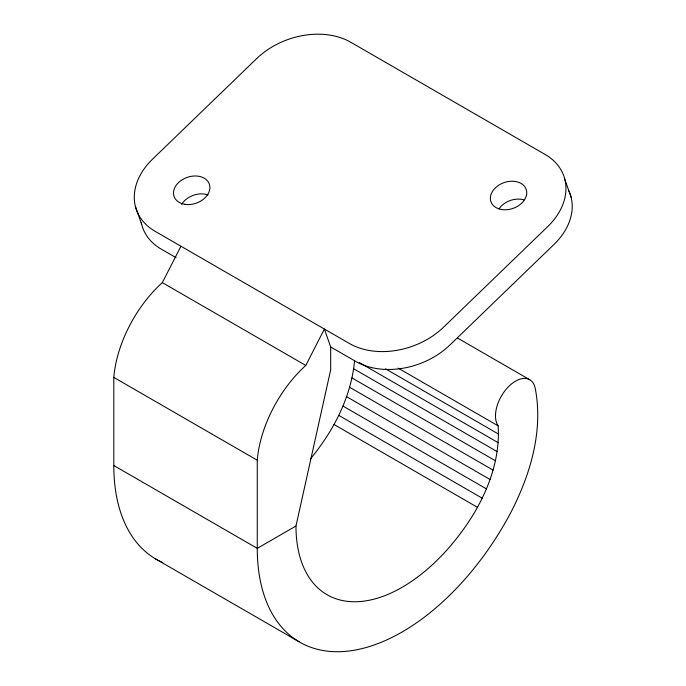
<?xml version="1.0" encoding="UTF-8"?>
<svg xmlns="http://www.w3.org/2000/svg" width="686" height="686" viewBox="0 0 686 686"><rect width="100%" height="100%" fill="white"/><g stroke="black" fill="none" stroke-linecap="round" stroke-linejoin="round"><path stroke-width="1.03" d="M162.788 562.631A204.848 118.266 -60 0 1 113.807 465.528L113.807 377.403A94.651 54.648 -60 0 1 162.325 282.623L180.95 246.24M257.267 460.229L257.267 548.354A204.848 118.266 -60 0 0 351.086 650.722A204.848 118.266 -60 0 0 511.01 512.15C530.389 474.429 543.526 430.722 535.191 388.182A28.383 16.387 -60 0 0 508.437 386.758A28.383 16.387 -60 0 0 498.105 425.835C500.291 457.819 488.784 489.29 472.26 516.224A150.105 86.668 -60 0 1 358.401 601.656A150.105 86.668 -60 0 1 295.975 526.008L330.678 369.823L330.678 346.953L324.375 329.04L305.793 365.449A94.651 54.648 -60 0 0 257.267 460.229L113.807 377.403M310.432 458.994A150.105 86.668 -60 0 0 328.8 433.389C342.374 411.42 352.175 386.672 354.542 360.81M295.975 526.008L257.267 548.354L113.807 465.528M457.579 338.078L529.772 379.752M398.137 368.125L498.105 425.835M385.541 368.845L498.456 434.041M359.284 362.491L498.122 442.65M176.122 257.722L161.321 249.172A68.308 49.958 -19.3 0 1 141.247 222.418M330.678 346.953L355.742 361.419A68.308 49.958 -19.3 0 0 449.827 345.084L553.971 244.482A68.308 49.958 -19.3 0 0 568.385 189.859M353.642 368.751L497.101 451.577M351.944 377.917L495.403 460.743M349.586 387.247L493.045 470.073M162.325 282.623L305.793 365.449M346.584 396.662L490.044 479.488M342.966 406.061L486.434 488.886M338.773 415.373L482.232 498.199M334.039 424.514L477.499 507.34M155.508 558.884L298.976 641.71M564.827 179.329L571.095 197.216M135.408 206.452L141.676 224.339M499.005 208.87A18.676 13.66 -19.3 0 1 524.053 199.9M181.661 204.411A18.676 13.66 -19.3 0 1 208.064 194.953M256.684 58.576L152.532 159.178A68.308 49.958 -19.3 0 0 155.053 231.285L349.474 343.532A68.308 49.958 -19.3 0 0 443.559 327.205L547.702 226.603A68.308 49.958 -19.3 0 0 545.181 154.496L350.76 42.249A68.308 49.958 -19.3 0 0 256.684 58.576M501.62 209.53A18.676 13.66 -19.3 0 0 526.582 190.888A18.676 13.66 -19.3 0 0 497.436 186.103A18.676 13.66 -19.3 0 0 501.62 209.53M184.766 204.299A18.676 13.66 -19.3 0 0 209.727 185.657A18.676 13.66 -19.3 0 0 180.581 180.864A18.676 13.66 -19.3 0 0 184.766 204.299"/></g></svg>
